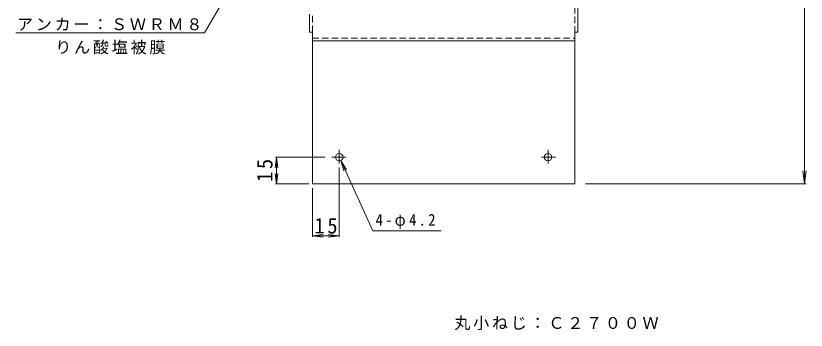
# Model space of a CAD drawing. Units: millimetres, scale not verified. Extents: x -578 to 806, y -582 to 534.
# Drawn here: x -557.6 to -115.4, y -27.1 to 148.7 of the extents above; entities that cross this region are included whole.
import ezdxf

# ---------------------------------------------------------------- set-up
doc = ezdxf.new("R2010")
doc.units = ezdxf.units.MM
doc.header["$LTSCALE"] = 3
doc.linetypes.add('CHAIN1', pattern=[8, 5, -1, 1, -1])
doc.linetypes.add('DASHED1', pattern=[1.8, 1.2, -0.6])
for name, color, linetype, lineweight in [('3-4', 7, 'Continuous', 9), ('3-5', 7, 'Continuous', 9), ('3-B', 3, 'Continuous', 9), ('3-F', 7, 'Continuous', 9)]:
    doc.layers.add(name, color=color, linetype=linetype, lineweight=lineweight)
doc.styles.add('ＭＳ ゴシック', font='')
doc.styles.get('ＭＳ ゴシック').set_extended_font_data('MS Gothic')

msp = doc.modelspace()

# ---------------------------------------------------------------- linework, layer by layer
at = {"layer": '3-4'}
for p, q in [((-116.423, 54.635), (-116.423, 454.635)), ((-375.792, 67.72), (-374.049, 61.979)), ((-116.423, 54.635), (-117.401, 62.071)), ((-116.423, 54.635), (-115.444, 62.071)), ((-115.523, 54.635), (-238.854, 54.635)), ((-357.982, 28.435), (-319.705, 28.435))]:
    msp.add_line(p, q, dxfattribs=at)
msp.add_lwpolyline([(-357.982, 28.435), (-375.792, 67.72), (-372.623, 62.625)], dxfattribs=at)
at = {"layer": '3-5'}
for p in [(-433.253, 171.635), (-557.629, 139.211)]:
    msp.add_line(p, (-451.973, 139.211), dxfattribs=at)
at = {"layer": '3-B', "linetype": 'DASHED1'}
for p, q in [((-244.854, 369.635), (-244.854, 139.635)), ((-391.654, 139.635), (-391.654, 149.635)), ((-391.654, 136.235), (-244.854, 136.235))]:
    msp.add_line(p, q, dxfattribs=at)
at = {"layer": '3-B'}
for p, q in [((-243.253, 139.635), (-243.253, 369.635)), ((-393.254, 139.635), (-393.254, 149.635)), ((-393.254, 139.635), (-391.654, 139.635)), ((-391.654, 54.635), (-391.654, 139.635)), ((-244.854, 54.635), (-244.854, 139.635)), ((-243.253, 139.635), (-244.854, 139.635)), ((-391.654, 134.635), (-244.854, 134.635)), ((-391.654, 54.635), (-244.854, 54.635))]:
    msp.add_line(p, q, dxfattribs=at)
at = {"layer": '3-B', "linetype": 'CHAIN1'}
for p, q in [((-376.654, 66.139), (-376.654, 73.704)), ((-259.854, 66.139), (-259.854, 73.704)), ((-372.959, 69.635), (-380.821, 69.635)), ((-263.549, 69.635), (-255.686, 69.635))]:
    msp.add_line(p, q, dxfattribs=at)
at = {"layer": '3-B'}
for centre in [(-376.654, 69.635), (-259.854, 69.635)]:
    msp.add_circle(centre, 2.1, dxfattribs=at)
at = {"layer": '3-F'}
for p, q in [((-411.83, 69.635), (-412.613, 63.687)), ((-384.821, 69.635), (-412.43, 69.635)), ((-411.83, 54.635), (-411.83, 69.635)), ((-411.83, 69.635), (-411.047, 63.687)), ((-376.654, 63.876), (-376.654, 25.065)), ((-411.83, 54.635), (-412.613, 60.584)), ((-411.83, 54.635), (-411.047, 60.584)), ((-393.639, 54.635), (-412.43, 54.635)), ((-391.654, 52.348), (-391.654, 25.065)), ((-391.654, 25.665), (-385.705, 26.448)), ((-391.654, 25.665), (-376.654, 25.665)), ((-391.654, 25.665), (-385.705, 24.881)), ((-376.654, 25.665), (-382.602, 26.448)), ((-376.654, 25.665), (-382.602, 24.881))]:
    msp.add_line(p, q, dxfattribs=at)

# ---------------------------------------------------------------- texts
at = {"layer": '3-4', "insert": (-356.32, 29.501), "char_height": 6.598, "attachment_point": 7, "style": 'ＭＳ ゴシック'}
msp.add_mtext('\\T1.32;\\W0.9;4-φ4.2', dxfattribs=at)
at = {"layer": '3-5', "char_height": 6.598, "attachment_point": 7, "style": 'ＭＳ ゴシック'}
for s, insert in [('\\T1.17;アンカー：ＳＷＲＭ８', (-556.987, 140.329)), ('\\T1.17;りん酸塩被膜', (-535.551, 127.084)), ('\\T1.17;丸小ねじ：Ｃ２７００Ｗ', (-312.303, -27.136))]:
    msp.add_mtext(s, dxfattribs=dict(at, insert=insert))
at = {"layer": '3-F', "color": 2, "insert": (-413.883, 55.76), "char_height": 8.798, "attachment_point": 7, "rotation": 90, "style": 'ＭＳ ゴシック'}
msp.add_mtext('\\T1.27;\\W0.95;15', dxfattribs=at)
at = {"layer": '3-F', "color": 2, "insert": (-390.528, 26.813), "char_height": 8.798, "attachment_point": 7, "style": 'ＭＳ ゴシック'}
msp.add_mtext('\\T1.27;\\W0.95;15', dxfattribs=at)

doc.saveas('drawing.dxf')
